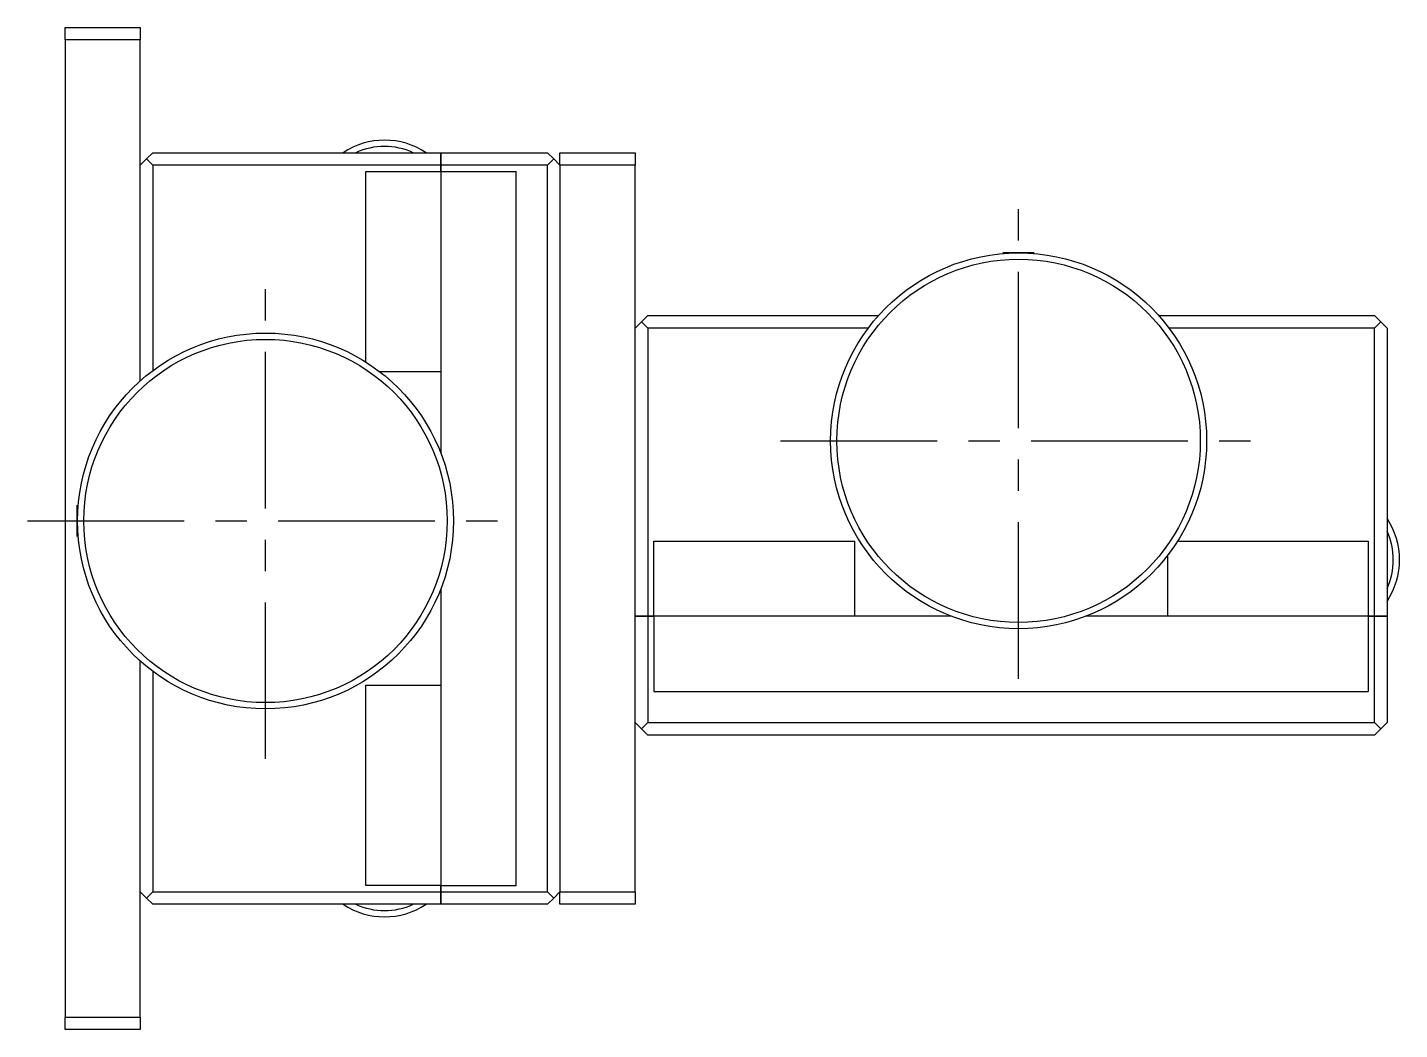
# Model space of a CAD drawing. Extents: x -78 to 403, y 26 to 392.
# Drawn here: x -78 to 31.5, y 177.1 to 257.1 of the extents above; entities that cross this region are included whole.
import ezdxf

# ---------------------------------------------------------------- set-up
doc = ezdxf.new("R2010")
doc.units = 0
doc.header["$LTSCALE"] = 10
doc.linetypes.add('CENTER', pattern=[2, 1.25, -0.25, 0.25, -0.25])
doc.layers.get('0').update_dxf_attribs({"linetype": 'CONTINUOUS'})
doc.layers.add('CENTER', color=1, linetype='CENTER')

msp = doc.modelspace()

# ---------------------------------------------------------------- linework, layer by layer
at = {"color": 7, "linetype": 'CONTINUOUS'}
for p, q in [((-74.950093, 257.122812), (-68.950093, 257.122812)), ((-74.950093, 256.122812), (-74.950093, 257.122812)), ((-68.950093, 257.122812), (-68.950093, 256.122812)), ((-68.950093, 256.122812), (-74.950093, 256.122812)), ((-74.950093, 256.122812), (-74.950093, 178.122812)), ((-68.950093, 228.903152), (-68.950093, 256.122812)), ((-68.450093, 246.622812), (-68.950093, 246.122812)), ((-68.450093, 246.622812), (-67.950093, 247.122812)), ((-67.950093, 246.122812), (-68.450093, 246.622812)), ((-67.950093, 247.122812), (-44.950093, 247.122812)), ((-44.950093, 246.122812), (-44.950093, 247.122812)), ((-44.950093, 247.122812), (-36.450093, 247.122812)), ((-44.950093, 247.122812), (-44.950093, 246.122812)), ((-36.450093, 247.122812), (-35.950093, 246.622812)), ((-35.950093, 246.622812), (-36.450093, 246.122812)), ((-35.950093, 246.622812), (-35.450093, 246.122812)), ((-35.450093, 247.122812), (-29.450093, 247.122812)), ((-35.450093, 246.122812), (-35.450093, 247.122812)), ((-29.450093, 247.122812), (-29.450093, 246.122812)), ((-44.950093, 246.122812), (-67.950093, 246.122812)), ((-67.950093, 246.122812), (-67.950093, 229.722812)), ((-50.950093, 245.622812), (-44.950093, 245.622812)), ((-50.950093, 230.41139), (-50.950093, 245.622812)), ((-44.950093, 246.122812), (-44.950093, 245.632812)), ((-36.450093, 246.122812), (-44.950093, 246.122812)), ((-44.950093, 245.632812), (-44.950093, 246.122812)), ((-44.950093, 245.622812), (-44.950093, 242.132812)), ((-44.950093, 245.622812), (-44.950093, 242.132812)), ((-44.950093, 245.622812), (-38.950093, 245.622812)), ((-38.950093, 188.622812), (-38.950093, 245.622812)), ((-36.450093, 188.122812), (-36.450093, 246.122812)), ((-29.450093, 246.122812), (-35.450093, 246.122812)), ((-35.450093, 246.122812), (-35.450093, 188.122812)), ((-29.450093, 188.122812), (-29.450093, 246.122812)), ((-44.950093, 242.132812), (-44.950093, 242.122812)), ((-44.950093, 242.132812), (-44.950093, 242.122812)), ((-44.950093, 242.122812), (-44.950093, 242.112812)), ((-44.950093, 242.122812), (-44.950093, 242.112812)), ((-44.950093, 242.112812), (-44.950093, 241.222812)), ((-44.950093, 242.112812), (-44.950093, 241.232812)), ((-44.950093, 241.232812), (-44.950093, 241.222812)), ((-44.950093, 241.222812), (-44.950093, 241.132812)), ((-44.950093, 241.222812), (-44.950093, 241.212812)), ((-44.950093, 241.212812), (-44.950093, 241.122812)), ((-44.950093, 241.132812), (-44.950093, 241.122812)), ((-44.950093, 241.122812), (-44.950093, 241.112812)), ((-44.950093, 241.122812), (-44.950093, 240.332812)), ((-44.950093, 241.112812), (-44.950093, 240.322812)), ((-44.950093, 240.332812), (-44.950093, 240.322812)), ((-44.950093, 240.322812), (-44.950093, 240.132812)), ((-44.950093, 240.322812), (-44.950093, 240.312812)), ((-44.950093, 240.312812), (-44.950093, 240.122812)), ((-44.950093, 240.132812), (-44.950093, 240.122812)), ((-44.950093, 240.122812), (-44.950093, 240.112812)), ((-44.950093, 240.122812), (-44.950093, 239.432812)), ((-44.950093, 240.112812), (-44.950093, 239.422812)), ((-44.950093, 239.432812), (-44.950093, 239.422812)), ((-44.950093, 239.422812), (-44.950093, 239.132812)), ((-44.950093, 239.422812), (-44.950093, 239.412812)), ((-44.950093, 239.412812), (-44.950093, 239.122812)), ((-44.950093, 239.132812), (-44.950093, 239.122812)), ((-44.950093, 239.122812), (-44.950093, 239.112812)), ((-44.950093, 239.122812), (-44.950093, 238.532812)), ((-44.950093, 239.112812), (-44.950093, 238.522812)), ((-0.100093, 239.152418), (1.149907, 239.152418)), ((1.149907, 239.152418), (2.399907, 239.152418)), ((-44.950093, 238.532812), (-44.950093, 238.522812)), ((-44.950093, 238.522812), (-44.950093, 238.132812)), ((-44.950093, 238.522812), (-44.950093, 238.512812)), ((-44.950093, 238.512812), (-44.950093, 238.122812)), ((-44.950093, 238.132812), (-44.950093, 238.122812)), ((-44.950093, 238.122812), (-44.950093, 238.112812)), ((-44.950093, 238.122812), (-44.950093, 237.632812)), ((-44.950093, 238.112812), (-44.950093, 237.622812)), ((-44.950093, 237.632812), (-44.950093, 237.622812)), ((-44.950093, 237.622812), (-44.950093, 237.132812)), ((-44.950093, 237.622812), (-44.950093, 237.612812)), ((-44.950093, 237.612812), (-44.950093, 237.122812)), ((-44.950093, 237.132812), (-44.950093, 237.122812)), ((-44.950093, 237.122812), (-44.950093, 237.112812)), ((-44.950093, 237.122812), (-44.950093, 236.732812)), ((-44.950093, 237.112812), (-44.950093, 236.722812)), ((-44.950093, 236.732812), (-44.950093, 236.722812)), ((-44.950093, 236.722812), (-44.950093, 236.132812)), ((-44.950093, 236.722812), (-44.950093, 236.712812)), ((-44.950093, 236.712812), (-44.950093, 236.122812)), ((-44.950093, 236.132812), (-44.950093, 236.122812)), ((-44.950093, 236.122812), (-44.950093, 236.112812)), ((-44.950093, 236.122812), (-44.950093, 235.832812)), ((-44.950093, 236.112812), (-44.950093, 235.822812)), ((-44.950093, 235.832812), (-44.950093, 235.822812)), ((-44.950093, 235.822812), (-44.950093, 235.132812)), ((-44.950093, 235.822812), (-44.950093, 235.812812)), ((-44.950093, 235.812812), (-44.950093, 235.122812)), ((-44.950093, 235.132812), (-44.950093, 235.122812)), ((-44.950093, 235.122812), (-44.950093, 235.112812)), ((-44.950093, 235.122812), (-44.950093, 234.932812)), ((-44.950093, 235.112812), (-44.950093, 234.922812)), ((-44.950093, 234.932812), (-44.950093, 234.922812)), ((-44.950093, 234.922812), (-44.950093, 234.132812)), ((-44.950093, 234.922812), (-44.950093, 234.912812)), ((-44.950093, 234.912812), (-44.950093, 234.122812)), ((-44.950093, 234.132812), (-44.950093, 234.122812)), ((-44.950093, 234.122812), (-44.950093, 234.112812)), ((-44.950093, 234.122812), (-44.950093, 234.032812)), ((-44.950093, 234.112812), (-44.950093, 234.022812)), ((-44.950093, 234.032812), (-44.950093, 234.022812)), ((-44.950093, 234.022812), (-44.950093, 233.132812)), ((-44.950093, 234.022812), (-44.950093, 234.012812)), ((-44.950093, 234.012812), (-44.950093, 233.132812)), ((-29.450093, 233.122812), (-28.950093, 233.622812)), ((-28.950093, 233.622812), (-28.450093, 234.122812)), ((-28.950093, 233.622812), (-28.450093, 233.122812)), ((-28.450093, 234.122812), (-10.030433, 234.122812)), ((12.330247, 234.122812), (29.549907, 234.122812)), ((30.049907, 233.622812), (29.549907, 234.122812)), ((29.549907, 233.122812), (30.049907, 233.622812)), ((30.049907, 233.622812), (30.549907, 233.122812)), ((-44.950093, 233.132812), (-44.950093, 233.122812)), ((-44.950093, 233.132812), (-44.950093, 233.122812)), ((-44.950093, 233.122812), (-44.950093, 233.112812)), ((-44.950093, 233.122812), (-44.950093, 233.112812)), ((-44.950093, 233.112812), (-44.950093, 232.132812)), ((-44.950093, 233.112812), (-44.950093, 232.122812)), ((-28.450093, 233.122812), (-28.450093, 210.122812)), ((-10.850093, 233.122812), (-28.450093, 233.122812)), ((29.549907, 233.122812), (13.149907, 233.122812)), ((29.549907, 210.122812), (29.549907, 233.122812)), ((30.549907, 233.122812), (30.549907, 210.122812)), ((-44.950093, 232.132812), (-44.950093, 232.122812)), ((-44.950093, 232.122812), (-44.950093, 232.112812)), ((-44.950093, 232.122812), (-44.950093, 231.122812)), ((-44.950093, 232.112812), (-44.950093, 231.132812)), ((-44.950093, 231.132812), (-44.950093, 231.122812)), ((-44.950093, 231.122812), (-44.950093, 231.112812)), ((-44.950093, 231.122812), (-44.950093, 230.122812)), ((-44.950093, 231.112812), (-44.950093, 230.132812)), ((-44.950093, 230.132812), (-44.950093, 230.122812)), ((-44.950093, 230.122812), (-44.950093, 230.112812)), ((-44.950093, 230.122812), (-44.950093, 229.622812)), ((-44.950093, 230.112812), (-44.950093, 229.622812)), ((-44.950093, 229.622812), (-49.818281, 229.622812)), ((-44.950093, 229.622812), (-44.950093, 229.612812)), ((-44.950093, 229.612812), (-44.950093, 229.122812)), ((-44.950093, 229.122812), (-44.950093, 228.122812)), ((-44.950093, 228.122812), (-44.950093, 227.122812)), ((-44.950093, 227.122812), (-44.950093, 226.122812)), ((-44.950093, 226.122812), (-44.950093, 225.122812)), ((-44.950093, 225.122812), (-44.950093, 224.122812)), ((-44.950093, 224.122812), (-44.950093, 223.122812)), ((-44.950093, 223.122812), (-44.950093, 223.107977)), ((-73.979699, 217.722812), (-73.979699, 218.972812)), ((-73.979699, 216.472812), (-73.979699, 217.722812)), ((-27.950093, 210.122812), (-27.950093, 216.122812)), ((-27.950093, 216.122812), (-11.950093, 216.122812)), ((-11.950093, 216.122812), (-11.950093, 210.122812)), ((13.838485, 216.122812), (29.049907, 216.122812)), ((29.049907, 216.122812), (29.049907, 210.122812)), ((13.049907, 210.122812), (13.049907, 214.990999)), ((-44.950093, 212.337647), (-44.950093, 212.122812)), ((-44.950093, 212.122812), (-44.950093, 211.122812)), ((-44.950093, 211.122812), (-44.950093, 210.122812)), ((-44.950093, 210.122812), (-44.950093, 209.122812)), ((-29.450093, 210.122812), (-28.450093, 210.122812)), ((-28.450093, 210.122812), (-29.450093, 210.122812)), ((-28.450093, 210.122812), (-28.450093, 201.622812)), ((-27.960093, 210.122812), (-28.450093, 210.122812)), ((-28.450093, 210.122812), (-27.960093, 210.122812)), ((-24.460093, 210.122812), (-27.950093, 210.122812)), ((-24.460093, 210.122812), (-27.950093, 210.122812)), ((-27.950093, 210.122812), (-27.950093, 204.122812)), ((-24.450093, 210.122812), (-24.460093, 210.122812)), ((-24.450093, 210.122812), (-24.460093, 210.122812)), ((-24.440093, 210.122812), (-24.450093, 210.122812)), ((-24.440093, 210.122812), (-24.450093, 210.122812)), ((-23.550093, 210.122812), (-24.440093, 210.122812)), ((-23.560093, 210.122812), (-24.440093, 210.122812)), ((-23.550093, 210.122812), (-23.560093, 210.122812)), ((-23.460093, 210.122812), (-23.550093, 210.122812)), ((-23.540093, 210.122812), (-23.550093, 210.122812)), ((-23.450093, 210.122812), (-23.540093, 210.122812)), ((-23.450093, 210.122812), (-23.460093, 210.122812)), ((-23.440093, 210.122812), (-23.450093, 210.122812)), ((-22.660093, 210.122812), (-23.450093, 210.122812)), ((-22.650093, 210.122812), (-23.440093, 210.122812)), ((-22.650093, 210.122812), (-22.660093, 210.122812)), ((-22.460093, 210.122812), (-22.650093, 210.122812)), ((-22.640093, 210.122812), (-22.650093, 210.122812)), ((-22.450093, 210.122812), (-22.640093, 210.122812)), ((-22.450093, 210.122812), (-22.460093, 210.122812)), ((-22.440093, 210.122812), (-22.450093, 210.122812)), ((-21.760093, 210.122812), (-22.450093, 210.122812)), ((-21.750093, 210.122812), (-22.440093, 210.122812)), ((-21.750093, 210.122812), (-21.760093, 210.122812)), ((-21.460093, 210.122812), (-21.750093, 210.122812)), ((-21.740093, 210.122812), (-21.750093, 210.122812)), ((-21.450093, 210.122812), (-21.740093, 210.122812)), ((-21.450093, 210.122812), (-21.460093, 210.122812)), ((-21.440093, 210.122812), (-21.450093, 210.122812)), ((-20.860093, 210.122812), (-21.450093, 210.122812)), ((-20.850093, 210.122812), (-21.440093, 210.122812)), ((-20.850093, 210.122812), (-20.860093, 210.122812)), ((-20.460093, 210.122812), (-20.850093, 210.122812)), ((-20.840093, 210.122812), (-20.850093, 210.122812)), ((-20.450093, 210.122812), (-20.840093, 210.122812)), ((-20.450093, 210.122812), (-20.460093, 210.122812)), ((-20.440093, 210.122812), (-20.450093, 210.122812)), ((-19.960093, 210.122812), (-20.450093, 210.122812)), ((-19.950093, 210.122812), (-20.440093, 210.122812)), ((-19.950093, 210.122812), (-19.960093, 210.122812)), ((-19.460093, 210.122812), (-19.950093, 210.122812)), ((-19.940093, 210.122812), (-19.950093, 210.122812)), ((-19.450093, 210.122812), (-19.940093, 210.122812)), ((-19.450093, 210.122812), (-19.460093, 210.122812)), ((-19.440093, 210.122812), (-19.450093, 210.122812)), ((-19.060093, 210.122812), (-19.450093, 210.122812)), ((-19.050093, 210.122812), (-19.440093, 210.122812)), ((-19.050093, 210.122812), (-19.060093, 210.122812)), ((-18.460093, 210.122812), (-19.050093, 210.122812)), ((-19.040093, 210.122812), (-19.050093, 210.122812)), ((-18.450093, 210.122812), (-19.040093, 210.122812)), ((-18.450093, 210.122812), (-18.460093, 210.122812)), ((-18.440093, 210.122812), (-18.450093, 210.122812)), ((-18.160093, 210.122812), (-18.450093, 210.122812)), ((-18.150093, 210.122812), (-18.440093, 210.122812)), ((-18.150093, 210.122812), (-18.160093, 210.122812)), ((-17.460093, 210.122812), (-18.150093, 210.122812)), ((-18.140093, 210.122812), (-18.150093, 210.122812)), ((-17.450093, 210.122812), (-18.140093, 210.122812)), ((-17.450093, 210.122812), (-17.460093, 210.122812)), ((-17.440093, 210.122812), (-17.450093, 210.122812)), ((-17.260093, 210.122812), (-17.450093, 210.122812)), ((-17.250093, 210.122812), (-17.440093, 210.122812)), ((-17.250093, 210.122812), (-17.260093, 210.122812)), ((-16.460093, 210.122812), (-17.250093, 210.122812)), ((-17.240093, 210.122812), (-17.250093, 210.122812)), ((-16.450093, 210.122812), (-17.240093, 210.122812)), ((-16.450093, 210.122812), (-16.460093, 210.122812)), ((-16.440093, 210.122812), (-16.450093, 210.122812)), ((-16.360093, 210.122812), (-16.450093, 210.122812)), ((-16.350093, 210.122812), (-16.440093, 210.122812)), ((-16.350093, 210.122812), (-16.360093, 210.122812)), ((-15.460093, 210.122812), (-16.350093, 210.122812)), ((-16.340093, 210.122812), (-16.350093, 210.122812)), ((-15.460093, 210.122812), (-16.340093, 210.122812)), ((-15.450093, 210.122812), (-15.460093, 210.122812)), ((-15.450093, 210.122812), (-15.460093, 210.122812)), ((-15.440093, 210.122812), (-15.450093, 210.122812)), ((-15.440093, 210.122812), (-15.450093, 210.122812)), ((-14.460093, 210.122812), (-15.440093, 210.122812)), ((-14.450093, 210.122812), (-15.440093, 210.122812)), ((-14.450093, 210.122812), (-14.460093, 210.122812)), ((-14.440093, 210.122812), (-14.450093, 210.122812)), ((-13.450093, 210.122812), (-14.450093, 210.122812)), ((-13.460093, 210.122812), (-14.440093, 210.122812)), ((-13.450093, 210.122812), (-13.460093, 210.122812)), ((-13.440093, 210.122812), (-13.450093, 210.122812)), ((-12.450093, 210.122812), (-13.450093, 210.122812)), ((-12.460093, 210.122812), (-13.440093, 210.122812)), ((-12.450093, 210.122812), (-12.460093, 210.122812)), ((-12.440093, 210.122812), (-12.450093, 210.122812)), ((-11.950093, 210.122812), (-12.450093, 210.122812)), ((-11.950093, 210.122812), (-12.440093, 210.122812)), ((-11.940093, 210.122812), (-11.950093, 210.122812)), ((-11.450093, 210.122812), (-11.940093, 210.122812)), ((-10.450093, 210.122812), (-11.450093, 210.122812)), ((-9.450093, 210.122812), (-10.450093, 210.122812)), ((-8.450093, 210.122812), (-9.450093, 210.122812)), ((-7.450093, 210.122812), (-8.450093, 210.122812)), ((-6.450093, 210.122812), (-7.450093, 210.122812)), ((-5.450093, 210.122812), (-6.450093, 210.122812)), ((-4.450093, 210.122812), (-5.450093, 210.122812)), ((-4.235258, 210.122812), (-4.450093, 210.122812)), ((6.549907, 210.122812), (6.535072, 210.122812)), ((7.549907, 210.122812), (6.549907, 210.122812)), ((8.549907, 210.122812), (7.549907, 210.122812)), ((9.549907, 210.122812), (8.549907, 210.122812)), ((10.549907, 210.122812), (9.549907, 210.122812)), ((11.549907, 210.122812), (10.549907, 210.122812)), ((12.549907, 210.122812), (11.549907, 210.122812)), ((13.039907, 210.122812), (12.549907, 210.122812)), ((13.049907, 210.122812), (13.039907, 210.122812)), ((13.539907, 210.122812), (13.049907, 210.122812)), ((13.549907, 210.122812), (13.049907, 210.122812)), ((13.549907, 210.122812), (13.539907, 210.122812)), ((13.559907, 210.122812), (13.549907, 210.122812)), ((14.549907, 210.122812), (13.549907, 210.122812)), ((14.539907, 210.122812), (13.559907, 210.122812)), ((14.549907, 210.122812), (14.539907, 210.122812)), ((14.559907, 210.122812), (14.549907, 210.122812)), ((15.549907, 210.122812), (14.549907, 210.122812)), ((15.539907, 210.122812), (14.559907, 210.122812)), ((15.549907, 210.122812), (15.539907, 210.122812)), ((15.559907, 210.122812), (15.549907, 210.122812)), ((16.539907, 210.122812), (15.549907, 210.122812)), ((16.539907, 210.122812), (15.559907, 210.122812)), ((16.549907, 210.122812), (16.539907, 210.122812)), ((16.549907, 210.122812), (16.539907, 210.122812)), ((16.559907, 210.122812), (16.549907, 210.122812)), ((16.559907, 210.122812), (16.549907, 210.122812)), ((17.449907, 210.122812), (16.559907, 210.122812)), ((17.439907, 210.122812), (16.559907, 210.122812)), ((17.449907, 210.122812), (17.439907, 210.122812)), ((17.539907, 210.122812), (17.449907, 210.122812)), ((17.459907, 210.122812), (17.449907, 210.122812)), ((17.549907, 210.122812), (17.459907, 210.122812)), ((17.549907, 210.122812), (17.539907, 210.122812)), ((17.559907, 210.122812), (17.549907, 210.122812)), ((18.339907, 210.122812), (17.549907, 210.122812)), ((18.349907, 210.122812), (17.559907, 210.122812)), ((18.349907, 210.122812), (18.339907, 210.122812)), ((18.539907, 210.122812), (18.349907, 210.122812)), ((18.359907, 210.122812), (18.349907, 210.122812)), ((18.549907, 210.122812), (18.359907, 210.122812)), ((18.549907, 210.122812), (18.539907, 210.122812)), ((18.559907, 210.122812), (18.549907, 210.122812)), ((19.239907, 210.122812), (18.549907, 210.122812)), ((19.249907, 210.122812), (18.559907, 210.122812)), ((19.249907, 210.122812), (19.239907, 210.122812)), ((19.539907, 210.122812), (19.249907, 210.122812)), ((19.259907, 210.122812), (19.249907, 210.122812)), ((19.549907, 210.122812), (19.259907, 210.122812)), ((19.549907, 210.122812), (19.539907, 210.122812)), ((19.559907, 210.122812), (19.549907, 210.122812)), ((20.139907, 210.122812), (19.549907, 210.122812)), ((20.149907, 210.122812), (19.559907, 210.122812)), ((20.149907, 210.122812), (20.139907, 210.122812)), ((20.539907, 210.122812), (20.149907, 210.122812)), ((20.159907, 210.122812), (20.149907, 210.122812)), ((20.549907, 210.122812), (20.159907, 210.122812)), ((20.549907, 210.122812), (20.539907, 210.122812)), ((20.559907, 210.122812), (20.549907, 210.122812)), ((21.039907, 210.122812), (20.549907, 210.122812)), ((21.049907, 210.122812), (20.559907, 210.122812)), ((21.049907, 210.122812), (21.039907, 210.122812)), ((21.539907, 210.122812), (21.049907, 210.122812)), ((21.059907, 210.122812), (21.049907, 210.122812)), ((21.549907, 210.122812), (21.059907, 210.122812)), ((21.549907, 210.122812), (21.539907, 210.122812)), ((21.559907, 210.122812), (21.549907, 210.122812)), ((21.939907, 210.122812), (21.549907, 210.122812)), ((21.949907, 210.122812), (21.559907, 210.122812)), ((21.949907, 210.122812), (21.939907, 210.122812)), ((22.539907, 210.122812), (21.949907, 210.122812)), ((21.959907, 210.122812), (21.949907, 210.122812)), ((22.549907, 210.122812), (21.959907, 210.122812)), ((22.549907, 210.122812), (22.539907, 210.122812)), ((22.559907, 210.122812), (22.549907, 210.122812)), ((22.839907, 210.122812), (22.549907, 210.122812)), ((22.849907, 210.122812), (22.559907, 210.122812)), ((22.849907, 210.122812), (22.839907, 210.122812)), ((23.539907, 210.122812), (22.849907, 210.122812)), ((22.859907, 210.122812), (22.849907, 210.122812)), ((23.549907, 210.122812), (22.859907, 210.122812)), ((23.549907, 210.122812), (23.539907, 210.122812)), ((23.559907, 210.122812), (23.549907, 210.122812)), ((23.739907, 210.122812), (23.549907, 210.122812)), ((23.749907, 210.122812), (23.559907, 210.122812)), ((23.749907, 210.122812), (23.739907, 210.122812)), ((24.539907, 210.122812), (23.749907, 210.122812)), ((23.759907, 210.122812), (23.749907, 210.122812)), ((24.549907, 210.122812), (23.759907, 210.122812)), ((24.549907, 210.122812), (24.539907, 210.122812)), ((24.559907, 210.122812), (24.549907, 210.122812)), ((24.639907, 210.122812), (24.549907, 210.122812)), ((24.649907, 210.122812), (24.559907, 210.122812)), ((24.649907, 210.122812), (24.639907, 210.122812)), ((25.539907, 210.122812), (24.649907, 210.122812)), ((24.659907, 210.122812), (24.649907, 210.122812)), ((25.539907, 210.122812), (24.659907, 210.122812)), ((25.549907, 210.122812), (25.539907, 210.122812)), ((25.549907, 210.122812), (25.539907, 210.122812)), ((25.559907, 210.122812), (25.549907, 210.122812)), ((25.559907, 210.122812), (25.549907, 210.122812)), ((29.049907, 210.122812), (25.559907, 210.122812)), ((29.049907, 210.122812), (25.559907, 210.122812)), ((29.049907, 210.122812), (29.049907, 204.122812)), ((29.549907, 210.122812), (29.059907, 210.122812)), ((29.059907, 210.122812), (29.549907, 210.122812)), ((29.549907, 201.622812), (29.549907, 210.122812)), ((29.549907, 210.122812), (30.549907, 210.122812)), ((30.549907, 210.122812), (29.549907, 210.122812)), ((30.549907, 210.122812), (30.549907, 201.622812)), ((-44.950093, 209.122812), (-44.950093, 208.122812)), ((-44.950093, 208.122812), (-44.950093, 207.122812)), ((-44.950093, 207.122812), (-44.950093, 206.122812)), ((-68.950093, 178.122812), (-68.950093, 206.542472)), ((-44.950093, 206.122812), (-44.950093, 205.122812)), ((-67.950093, 205.722812), (-67.950093, 188.122812)), ((-44.950093, 205.122812), (-44.950093, 204.632812)), ((-50.950093, 204.622812), (-44.950093, 204.622812)), ((-50.950093, 188.622812), (-50.950093, 204.622812)), ((-44.950093, 204.632812), (-44.950093, 204.622812)), ((-44.950093, 204.622812), (-44.950093, 204.132812)), ((-44.950093, 204.622812), (-44.950093, 204.122812)), ((-44.950093, 204.132812), (-44.950093, 204.122812)), ((-44.950093, 204.122812), (-44.950093, 204.112812)), ((-44.950093, 204.122812), (-44.950093, 203.122812)), ((-44.950093, 204.112812), (-44.950093, 203.132812)), ((-27.950093, 204.122812), (29.049907, 204.122812)), ((-44.950093, 203.132812), (-44.950093, 203.122812)), ((-44.950093, 203.122812), (-44.950093, 203.112812)), ((-44.950093, 203.122812), (-44.950093, 202.122812)), ((-44.950093, 203.112812), (-44.950093, 202.132812)), ((-44.950093, 202.132812), (-44.950093, 202.122812)), ((-44.950093, 202.122812), (-44.950093, 202.112812)), ((-44.950093, 202.122812), (-44.950093, 201.132812)), ((-44.950093, 202.112812), (-44.950093, 201.132812)), ((-28.950093, 201.122812), (-29.450093, 201.622812)), ((-28.450093, 201.622812), (-28.950093, 201.122812)), ((-28.450093, 201.622812), (29.549907, 201.622812)), ((30.049907, 201.122812), (29.549907, 201.622812)), ((30.549907, 201.622812), (30.049907, 201.122812)), ((-44.950093, 201.132812), (-44.950093, 201.122812)), ((-44.950093, 201.132812), (-44.950093, 201.122812)), ((-44.950093, 201.122812), (-44.950093, 201.112812)), ((-44.950093, 201.122812), (-44.950093, 201.112812)), ((-44.950093, 201.112812), (-44.950093, 200.222812)), ((-44.950093, 201.112812), (-44.950093, 200.232812)), ((-28.950093, 201.122812), (-28.450093, 200.622812)), ((29.549907, 200.622812), (-28.450093, 200.622812)), ((30.049907, 201.122812), (29.549907, 200.622812)), ((-44.950093, 200.232812), (-44.950093, 200.222812)), ((-44.950093, 200.222812), (-44.950093, 200.132812)), ((-44.950093, 200.222812), (-44.950093, 200.212812)), ((-44.950093, 200.212812), (-44.950093, 200.122812)), ((-44.950093, 200.132812), (-44.950093, 200.122812)), ((-44.950093, 200.122812), (-44.950093, 200.112812)), ((-44.950093, 200.122812), (-44.950093, 199.332812)), ((-44.950093, 200.112812), (-44.950093, 199.322812)), ((-44.950093, 199.332812), (-44.950093, 199.322812)), ((-44.950093, 199.322812), (-44.950093, 199.132812)), ((-44.950093, 199.322812), (-44.950093, 199.312812)), ((-44.950093, 199.312812), (-44.950093, 199.122812)), ((-44.950093, 199.132812), (-44.950093, 199.122812)), ((-44.950093, 199.122812), (-44.950093, 199.112812)), ((-44.950093, 199.122812), (-44.950093, 198.432812)), ((-44.950093, 199.112812), (-44.950093, 198.422812)), ((-44.950093, 198.432812), (-44.950093, 198.422812)), ((-44.950093, 198.422812), (-44.950093, 198.132812)), ((-44.950093, 198.422812), (-44.950093, 198.412812)), ((-44.950093, 198.412812), (-44.950093, 198.122812)), ((-44.950093, 198.132812), (-44.950093, 198.122812)), ((-44.950093, 198.122812), (-44.950093, 198.112812)), ((-44.950093, 198.122812), (-44.950093, 197.532812)), ((-44.950093, 198.112812), (-44.950093, 197.522812)), ((-44.950093, 197.532812), (-44.950093, 197.522812)), ((-44.950093, 197.522812), (-44.950093, 197.132812)), ((-44.950093, 197.522812), (-44.950093, 197.512812)), ((-44.950093, 197.512812), (-44.950093, 197.122812)), ((-44.950093, 197.132812), (-44.950093, 197.122812)), ((-44.950093, 197.122812), (-44.950093, 197.112812)), ((-44.950093, 197.122812), (-44.950093, 196.632812)), ((-44.950093, 197.112812), (-44.950093, 196.622812)), ((-44.950093, 196.632812), (-44.950093, 196.622812)), ((-44.950093, 196.622812), (-44.950093, 196.132812)), ((-44.950093, 196.622812), (-44.950093, 196.612812)), ((-44.950093, 196.612812), (-44.950093, 196.122812)), ((-44.950093, 196.132812), (-44.950093, 196.122812)), ((-44.950093, 196.122812), (-44.950093, 196.112812)), ((-44.950093, 196.122812), (-44.950093, 195.732812)), ((-44.950093, 196.112812), (-44.950093, 195.722812)), ((-44.950093, 195.732812), (-44.950093, 195.722812)), ((-44.950093, 195.722812), (-44.950093, 195.132812)), ((-44.950093, 195.722812), (-44.950093, 195.712812)), ((-44.950093, 195.712812), (-44.950093, 195.122812)), ((-44.950093, 195.132812), (-44.950093, 195.122812)), ((-44.950093, 195.122812), (-44.950093, 195.112812)), ((-44.950093, 195.122812), (-44.950093, 194.832812)), ((-44.950093, 195.112812), (-44.950093, 194.822812)), ((-44.950093, 194.832812), (-44.950093, 194.822812)), ((-44.950093, 194.822812), (-44.950093, 194.132812)), ((-44.950093, 194.822812), (-44.950093, 194.812812)), ((-44.950093, 194.812812), (-44.950093, 194.122812)), ((-44.950093, 194.132812), (-44.950093, 194.122812)), ((-44.950093, 194.122812), (-44.950093, 194.112812)), ((-44.950093, 194.122812), (-44.950093, 193.932812)), ((-44.950093, 194.112812), (-44.950093, 193.922812)), ((-44.950093, 193.932812), (-44.950093, 193.922812)), ((-44.950093, 193.922812), (-44.950093, 193.132812)), ((-44.950093, 193.922812), (-44.950093, 193.912812)), ((-44.950093, 193.912812), (-44.950093, 193.122812)), ((-44.950093, 193.132812), (-44.950093, 193.122812)), ((-44.950093, 193.122812), (-44.950093, 193.112812)), ((-44.950093, 193.122812), (-44.950093, 193.032812)), ((-44.950093, 193.112812), (-44.950093, 193.022812)), ((-44.950093, 193.032812), (-44.950093, 193.022812)), ((-44.950093, 193.022812), (-44.950093, 192.132812)), ((-44.950093, 193.022812), (-44.950093, 193.012812)), ((-44.950093, 193.012812), (-44.950093, 192.132812)), ((-44.950093, 192.132812), (-44.950093, 192.122812)), ((-44.950093, 192.132812), (-44.950093, 192.122812)), ((-44.950093, 192.122812), (-44.950093, 192.112812)), ((-44.950093, 192.122812), (-44.950093, 192.112812)), ((-44.950093, 192.112812), (-44.950093, 188.622812)), ((-44.950093, 192.112812), (-44.950093, 188.622812)), ((-44.950093, 188.622812), (-50.950093, 188.622812)), ((-44.950093, 188.622812), (-38.950093, 188.622812)), ((-44.950093, 188.612812), (-44.950093, 188.122812)), ((-44.950093, 188.122812), (-44.950093, 188.612812)), ((-68.450093, 187.622812), (-68.950093, 188.122812)), ((-68.450093, 187.622812), (-67.950093, 188.122812)), ((-67.950093, 187.122812), (-68.450093, 187.622812)), ((-67.950093, 188.122812), (-44.950093, 188.122812)), ((-44.950093, 187.122812), (-44.950093, 188.122812)), ((-44.950093, 188.122812), (-36.450093, 188.122812)), ((-44.950093, 188.122812), (-44.950093, 187.122812)), ((-36.450093, 188.122812), (-35.950093, 187.622812)), ((-35.950093, 187.622812), (-36.450093, 187.122812)), ((-35.950093, 187.622812), (-35.450093, 188.122812)), ((-35.450093, 187.122812), (-35.450093, 188.122812)), ((-35.450093, 188.122812), (-29.450093, 188.122812)), ((-29.450093, 188.122812), (-29.450093, 187.122812)), ((-44.950093, 187.122812), (-67.950093, 187.122812)), ((-36.450093, 187.122812), (-44.950093, 187.122812)), ((-29.450093, 187.122812), (-35.450093, 187.122812)), ((-74.950093, 178.122812), (-68.950093, 178.122812)), ((-74.950093, 177.122812), (-74.950093, 178.122812)), ((-68.950093, 178.122812), (-68.950093, 177.122812)), ((-68.950093, 177.122812), (-74.950093, 177.122812))]:
    msp.add_line(p, q, dxfattribs=at)
for centre, radius in [((1.149907, 224.122812), 15), ((1.149907, 224.122812), 14.5), ((-58.950093, 217.722812), 15), ((-58.950093, 217.722812), 14.5)]:
    msp.add_circle(centre, radius, dxfattribs=at)
for centre, radius, start, end in [((-49.450093, 242.122812), 6, 56.44269, 123.55731), ((-49.450093, 242.122812), 5.5, 65.380023, 114.619977), ((25.549907, 214.622812), 6, 326.44269, 33.55731), ((25.549907, 214.622812), 5.5, 335.380023, 24.619977), ((-49.450093, 192.122812), 6, 236.44269, 303.55731), ((-49.450093, 192.122812), 5.5, 245.380023, 294.619977)]:
    msp.add_arc(centre, radius, start, end, dxfattribs=at)
at = {"layer": 'CENTER', "color": 1, "linetype": 'CENTER'}
for p, q in [((1.149907, 205.122812), (1.149907, 243.122812)), ((-58.950093, 198.722812), (-58.950093, 236.722812)), ((-17.850093, 224.122812), (20.149907, 224.122812)), ((-77.950093, 217.722812), (-39.950093, 217.722812))]:
    msp.add_line(p, q, dxfattribs=at)

doc.saveas('drawing.dxf')
